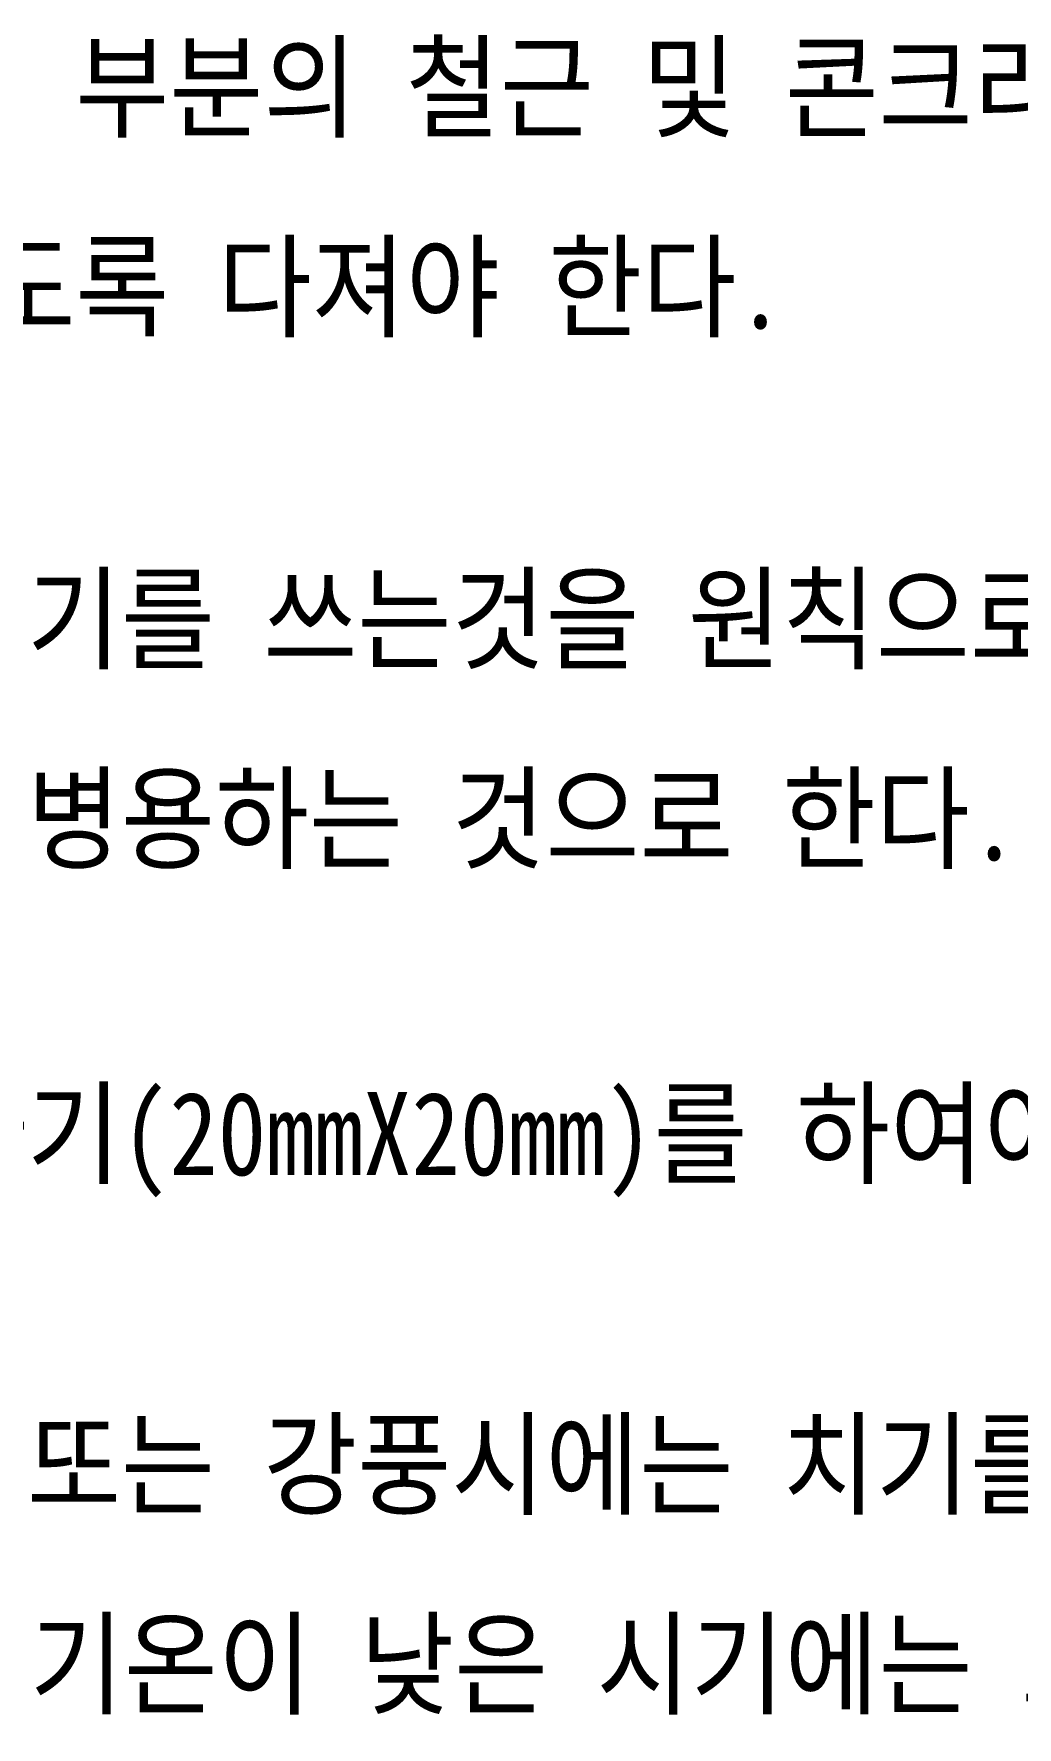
# Model space of a CAD drawing. Extents: x 66955 to 77886, y 5199 to 18578.
# Drawn here: x 70188 to 72124, y 5568 to 8904 of the extents above; entities that cross this region are included whole.
import ezdxf

# ---------------------------------------------------------------- set-up
doc = ezdxf.new("R2010")
doc.units = 0
doc.header["$MEASUREMENT"] = 0
doc.layers.add('TEXT', color=7, linetype='CONTINUOUS')
doc.styles.add('TEXT', font='DotumChe.ttf')

msp = doc.modelspace()

# ---------------------------------------------------------------- texts
at = {"layer": 'TEXT', "style": 'TEXT', "width": 0.9}
for s, p in [('철근에 닿으면 경화가 시작된 부분의 철근 및 콘크리트의 부착을 저해할 우려가 있으므로', (67666.163058, 8717.487919)), ('가능한 한 철근에 접하지 않도록 다져야 한다.', (67666.163058, 8324.042758)), ('콘크리트 다지기는 내부 진동기를 쓰는것을 원칙으로 하고, 얇은벽 등에서는 내부진동기의 사용이', (67666.163058, 7669.605923)), ('곤란하므로 거푸집 진동기를 병용하는 것으로 한다.', (67666.163058, 7276.160761)), ('모든 구조물의 예각부는 모따기(20mmX20mm)를 하여야 한다.', (67666.163058, 6655.482986)), ('콘크리트는 원칙적으로 우천 또는 강풍시에는 치기를 하여서는 안된다. 콘크리트 치기 후에는', (67666.163058, 6003.64061)), ('충분한 양생을 하여야 한다. 기온이 낮은 시기에는 보온설비를, 강풍시에 할수없이 시공할 때에는', (67666.163058, 5610.195449))]:
    msp.add_text(s, height=163.935484, dxfattribs=at).set_placement(p)

doc.saveas('drawing.dxf')
